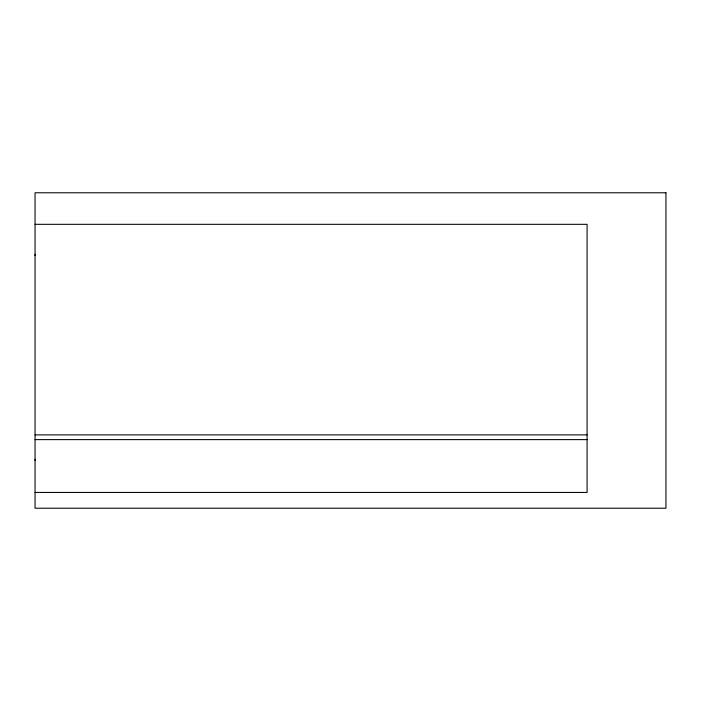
<?xml version="1.0" encoding="UTF-8"?>
<svg xmlns="http://www.w3.org/2000/svg" width="701" height="701" viewBox="0 0 701 701"><rect width="100%" height="100%" fill="white"/><g stroke="black" fill="none" stroke-linecap="round" stroke-linejoin="round"><path stroke-width="1.05" d="M35.05 224.32L587.087 224.32L587.087 492.452L35.05 492.452M35.05 434.883L587.087 434.883M35.05 439.615L587.087 439.615M35.208 460.557A4.732 4.732 0 0 1 35.05 459.33M35.05 255.55A4.732 4.732 0 0 1 35.208 254.323M665.95 192.775L35.05 192.775L35.05 508.225L665.95 508.225L665.95 192.775"/></g></svg>
